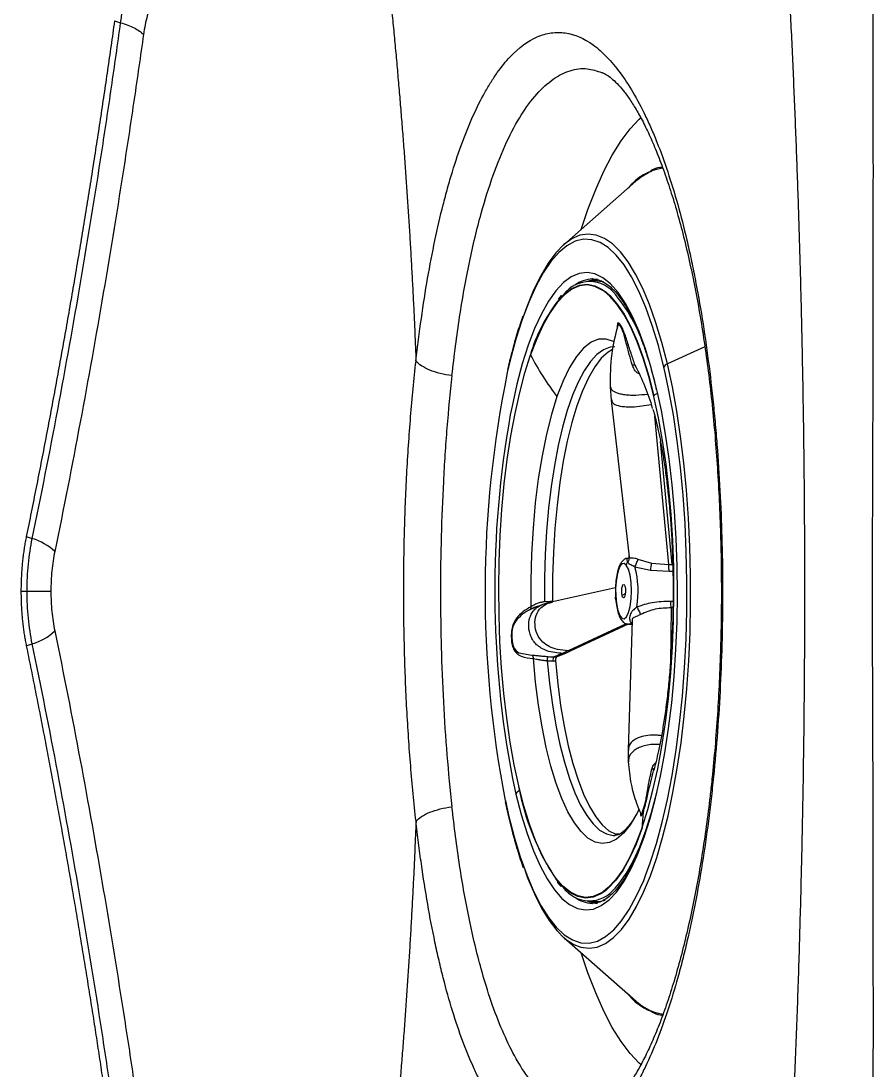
# Model space of a CAD drawing. Extents: x 527 to 611, y 788 to 934.
# Drawn here: x 601.11 to 606.19, y 840.16 to 846.42 of the extents above; entities that cross this region are included whole.
import ezdxf

# ---------------------------------------------------------------- set-up
doc = ezdxf.new("R2010")
doc.units = 0
doc.header["$MEASUREMENT"] = 0
doc.layers.add('1', color=4, linetype='Continuous')
doc.layers.add('GEOMETRY', color=4, linetype='Continuous', lineweight=25)

# ---------------------------------------------------------------- blocks, each defined once
blk = doc.blocks.new('2026_FLASH')
at = {"layer": 'GEOMETRY'}
for p, q in [((74.5891, 43.111), (74.6255, 43.1008)), ((74.6255, 43.1008), (74.6255, 43.1008)), ((77.4961, 42.8038), (77.4994, 42.803)), ((77.701, 42.1548), (77.2697, 41.7762)), ((77.4722, 41.5604), (77.4233, 41.5604)), ((77.4452, 41.5722), (77.442, 41.5722)), ((77.5984, 41.3095), (77.5914, 41.3078)), ((78.1123, 41.1674), (77.8885, 41.0653)), ((77.6956, 41.0575), (77.6981, 41.0533)), ((77.7028, 41.044), (77.6956, 41.0575)), ((77.7019, 41.0435), (77.7026, 41.0423)), ((77.8757, 41.0123), (77.8679, 41.0459)), ((77.5473, 40.9294), (77.5536, 40.8491)), ((77.8235, 40.9107), (77.8289, 40.8869)), ((77.8297, 40.8957), (77.8241, 40.9198)), ((77.5535, 40.8501), (77.6596, 39.9153)), ((77.8981, 39.8683), (77.8139, 40.753)), ((77.9174, 39.8686), (77.8475, 40.6026)), ((74.0624, 40.0355), (74.0982, 40.0236)), ((77.6557, 39.9068), (77.6498, 39.9051)), ((77.7131, 39.9014), (77.7935, 39.8772)), ((77.695, 39.8554), (77.7877, 39.8352)), ((77.7877, 39.8352), (77.8999, 39.8287)), ((77.7935, 39.8772), (77.8981, 39.8683)), ((77.9169, 39.8736), (77.9201, 39.8752)), ((77.8999, 39.8287), (77.9259, 39.8289)), ((74.0309, 39.71), (74.0675, 39.71)), ((77.5788, 39.7299), (77.2019, 39.6463)), ((77.1893, 39.6486), (77.155, 39.6471)), ((77.2017, 39.6462), (77.1659, 39.6377)), ((77.2038, 39.6487), (77.1893, 39.6486)), ((77.9223, 39.6488), (77.9086, 39.649)), ((77.0671, 39.5997), (77.0597, 39.5941)), ((77.9105, 39.61), (77.9069, 39.2849)), ((77.6777, 39.5363), (77.6538, 38.7618)), ((77.6422, 39.516), (77.2959, 39.3543)), ((77.6538, 39.5127), (77.3132, 39.3536)), ((77.6571, 39.5132), (77.6769, 39.5132)), ((74.0624, 39.3845), (74.0982, 39.3964)), ((77.2814, 39.3388), (77.2297, 39.3188)), ((77.2814, 39.3388), (77.2635, 39.3392)), ((77.3132, 39.3536), (77.2814, 39.3388)), ((77.3132, 39.3536), (77.2959, 39.3543)), ((77.1719, 39.295), (77.2063, 39.2937)), ((77.2063, 39.2937), (77.2208, 39.2937)), ((77.2106, 39.3188), (77.2297, 39.3188)), ((77.6539, 38.7634), (77.6546, 38.6921)), ((76.9639, 38.5935), (76.9845, 38.5002)), ((76.9214, 38.4609), (76.9408, 38.3741)), ((77.7285, 38.3838), (77.731, 38.369)), ((77.5991, 38.2597), (77.5801, 38.26)), ((77.4234, 37.8596), (77.4723, 37.8596)), ((77.4389, 37.8478), (77.4421, 37.8478)), ((77.2698, 37.6438), (77.7012, 37.2653))]:
    blk.add_line(p, q, dxfattribs=at)
at = {"layer": 'GEOMETRY', "flags": 128}
for points in [[(77.3744, 41.8681), (77.4143, 41.9869), (77.4605, 42.1067), (77.509, 42.2151), (77.5594, 42.3116), (77.6117, 42.3957), (77.6655, 42.467), (77.7205, 42.5251), (77.7313, 42.5349)], [(77.8885, 41.0653), (77.8558, 41.1932), (77.8202, 41.3114), (77.782, 41.4193), (77.7415, 41.5161), (77.6988, 41.6011), (77.6544, 41.6739), (77.6084, 41.734), (77.5612, 41.7809), (77.513, 41.8144), (77.4643, 41.8342), (77.4152, 41.8403), (77.3662, 41.8326), (77.3309, 41.8184)], [(77.8679, 41.0459), (77.8347, 41.1751), (77.7986, 41.2943), (77.7599, 41.4027), (77.7186, 41.4996), (77.6753, 41.5842), (77.6301, 41.656), (77.5833, 41.7145), (77.5353, 41.7593), (77.4864, 41.7901), (77.437, 41.8067), (77.3874, 41.809), (77.3378, 41.7969), (77.2887, 41.7706), (77.2404, 41.7303), (77.1933, 41.6761), (77.1475, 41.6084), (77.1035, 41.5279), (77.0616, 41.4349), (77.022, 41.3301), (76.985, 41.2142), (76.9509, 41.0881), (76.9333, 41.0138)], [(77.3309, 41.8184), (77.3175, 41.8111), (77.2694, 41.7759), (77.2223, 41.7274), (77.1765, 41.6658), (77.1323, 41.5915), (77.0899, 41.505), (77.0496, 41.4069), (77.0333, 41.362)], [(77.8241, 40.9198), (77.7923, 41.043), (77.7576, 41.1562), (77.7202, 41.2583), (77.6804, 41.3486), (77.6385, 41.4265), (77.5948, 41.4913), (77.5496, 41.5425), (77.5034, 41.5798), (77.4564, 41.6028), (77.409, 41.6115), (77.3615, 41.6057), (77.3144, 41.5854), (77.268, 41.5509), (77.2226, 41.5024), (77.1786, 41.4402), (77.1363, 41.3649), (77.096, 41.277), (77.0581, 41.1771), (77.0228, 41.0661), (76.9905, 40.9447), (76.9613, 40.814), (76.9511, 40.7623)], [(77.5127, 41.4973), (77.5001, 41.506), (77.4549, 41.5281), (77.4094, 41.5364), (77.3638, 41.5309), (77.3186, 41.5114), (77.274, 41.4783), (77.2304, 41.4316), (77.1881, 41.3719), (77.1475, 41.2996), (77.1088, 41.2151), (77.0724, 41.1192)], [(77.2303, 41.4361), (77.2733, 41.4819), (77.318, 41.5152), (77.3633, 41.5347), (77.409, 41.5403), (77.4546, 41.5319), (77.4998, 41.5097), (77.5231, 41.4928)], [(77.411, 41.5599), (77.4529, 41.571), (77.4722, 41.5722)], [(77.4722, 41.5604), (77.4998, 41.5579), (77.5066, 41.5565)], [(77.7375, 38.3008), (77.7714, 38.4074), (77.8025, 38.524), (77.8305, 38.6496), (77.8554, 38.7832), (77.8767, 38.9239), (77.8946, 39.0706), (77.9086, 39.2222), (77.9189, 39.3774), (77.9252, 39.5352), (77.9276, 39.6943), (77.926, 39.8536), (77.9204, 40.0117), (77.9109, 40.1676), (77.8976, 40.32), (77.8805, 40.4677), (77.8598, 40.6097), (77.8356, 40.7448), (77.8082, 40.872), (77.7777, 40.9904), (77.7443, 41.0991), (77.7084, 41.1972), (77.6701, 41.2839), (77.6299, 41.3587), (77.5879, 41.4209), (77.5445, 41.4702), (77.5127, 41.4973)], [(77.5231, 41.4928), (77.5444, 41.4738), (77.5878, 41.4245), (77.6299, 41.3621), (77.6702, 41.2872), (77.7086, 41.2003), (77.7446, 41.102), (77.778, 40.9931), (77.8086, 40.8744)], [(77.5704, 41.1971), (77.5675, 41.1986), (77.5226, 41.2138), (77.4775, 41.2124), (77.4327, 41.1946), (77.3886, 41.1605), (77.3459, 41.1105), (77.3048, 41.0451), (77.266, 40.9651), (77.2297, 40.8713)], [(77.5739, 41.1676), (77.5479, 41.1652), (77.5076, 41.1502), (77.4678, 41.1217), (77.4291, 41.0797), (77.3917, 41.0248), (77.356, 40.9575), (77.3223, 40.8783), (77.291, 40.7881), (77.2624, 40.6877), (77.2367, 40.5781), (77.2141, 40.4602), (77.195, 40.3353), (77.1794, 40.2044), (77.1675, 40.0688), (77.1594, 39.9299), (77.1553, 39.7889), (77.155, 39.6471)], [(77.5605, 41.1518), (77.5348, 41.136), (77.4942, 41.0989), (77.455, 41.0479), (77.4174, 40.9833), (77.3819, 40.9058), (77.3488, 40.8163), (77.3184, 40.7157), (77.291, 40.6048), (77.267, 40.485), (77.2465, 40.3573), (77.2298, 40.2231), (77.217, 40.0837), (77.2084, 39.9405), (77.2038, 39.795), (77.2035, 39.6487)], [(77.1422, 38.1312), (77.1398, 38.1361), (77.1015, 38.2228), (77.0656, 38.3209), (77.0323, 38.4296), (77.0017, 38.548), (76.9743, 38.6752), (76.9501, 38.8103), (76.9294, 38.9523), (76.9123, 39.1), (76.899, 39.2524), (76.8895, 39.4083), (76.8839, 39.5664), (76.8823, 39.7257), (76.8847, 39.8848), (76.891, 40.0426), (76.9013, 40.1978), (76.9153, 40.3494), (76.9332, 40.4961), (76.9546, 40.6368), (76.9794, 40.7704), (77.0074, 40.896), (77.0385, 41.0126), (77.0724, 41.1192)], [(77.3298, 37.6022), (77.3722, 37.5858), (77.4212, 37.5797), (77.4703, 37.5874), (77.519, 37.6089), (77.567, 37.6441), (77.6141, 37.6926), (77.6599, 37.7542), (77.7042, 37.8285), (77.7466, 37.915), (77.7868, 38.0131), (77.8247, 38.1223), (77.8599, 38.2417), (77.8923, 38.3707), (77.9216, 38.5084), (77.9476, 38.6538), (77.9702, 38.8061), (77.9893, 38.9643), (78.0046, 39.1272), (78.0161, 39.294), (78.0237, 39.4635), (78.0274, 39.6346), (78.0272, 39.8061), (78.023, 39.9771), (78.0149, 40.1463), (78.0029, 40.3126), (77.9871, 40.4751), (77.9677, 40.6326), (77.9446, 40.7841), (77.9182, 40.9287), (77.8885, 41.0653)], [(77.7585, 38.0137), (77.7866, 38.0899), (77.8236, 38.2058), (77.8577, 38.3319), (77.8887, 38.4674), (77.9164, 38.6115), (77.9406, 38.763), (77.9612, 38.921), (77.9779, 39.0844), (77.9907, 39.2521), (77.9996, 39.4229), (78.0043, 39.5956), (78.005, 39.7692), (78.0015, 39.9423), (77.994, 40.1138), (77.9824, 40.2826), (77.9669, 40.4475), (77.9476, 40.6073), (77.9245, 40.761), (77.8979, 40.9076), (77.8757, 41.0123)], [(77.8235, 40.9108), (77.8231, 40.9149), (77.8241, 40.9198)], [(77.2297, 40.8713), (77.1964, 40.7648), (77.1666, 40.6467), (77.1404, 40.5183), (77.1182, 40.3811), (77.1002, 40.2365), (77.0867, 40.0861), (77.0777, 39.9316), (77.0734, 39.7747), (77.0738, 39.6171)], [(77.7084, 38.133), (77.7126, 38.143), (77.7505, 38.2429), (77.7858, 38.3539), (77.8182, 38.4753), (77.8474, 38.606), (77.8732, 38.7451), (77.8955, 38.8916), (77.9141, 39.0443), (77.9287, 39.2021), (77.9394, 39.3638), (77.946, 39.528), (77.9484, 39.6937), (77.9468, 39.8595), (77.941, 40.0241), (77.9311, 40.1864), (77.9172, 40.345), (77.8994, 40.4988), (77.8779, 40.6466), (77.8527, 40.7873), (77.8297, 40.8957)], [(77.6435, 39.8649), (77.6314, 39.8746), (77.6191, 39.8731), (77.6073, 39.8605), (77.5968, 39.8376), (77.5884, 39.806), (77.5826, 39.7679), (77.5798, 39.7258), (77.5802, 39.6827)], [(77.5802, 39.6827), (77.5846, 39.6358), (77.5928, 39.5955), (77.6039, 39.5655), (77.6171, 39.5482), (77.6312, 39.5453), (77.6449, 39.5571), (77.657, 39.5824), (77.6664, 39.6191), (77.6723, 39.6639), (77.6742, 39.7127), (77.6719, 39.7613), (77.6656, 39.8054), (77.6558, 39.841), (77.6435, 39.8649)], [(77.8981, 39.8683), (77.9089, 39.8685), (77.9174, 39.8686)], [(74.0675, 39.71), (74.09, 39.71), (74.1115, 39.71), (74.1318, 39.71), (74.1508, 39.71), (74.1682, 39.71), (74.1838, 39.71), (74.1976, 39.71), (74.2094, 39.71)], [(77.6182, 39.685), (77.6161, 39.6985), (77.6157, 39.7138), (77.617, 39.7285), (77.6197, 39.7404), (77.6236, 39.7477), (77.628, 39.7492), (77.6322, 39.7448), (77.6356, 39.7351)], [(77.6356, 39.7351), (77.6377, 39.7215), (77.6381, 39.7062), (77.6368, 39.6915), (77.6341, 39.6796), (77.6302, 39.6724), (77.6258, 39.6708), (77.6216, 39.6752), (77.6182, 39.685)], [(77.1893, 39.6486), (77.1895, 39.6445), (77.1896, 39.6433)], [(77.9215, 39.6099), (77.919, 39.6099), (77.9105, 39.61)], [(77.0025, 39.5502), (76.993, 39.5429), (76.9784, 39.5223), (76.967, 39.4965), (76.9631, 39.4813), (76.9609, 39.465), (76.9604, 39.431), (76.9641, 39.3983), (76.9678, 39.3838), (76.973, 39.3715), (76.9865, 39.3538), (77.0026, 39.3428), (77.0801, 39.3282), (77.0801, 39.3282)], [(77.6571, 39.5132), (77.665, 39.5151), (77.6741, 39.5224)], [(77.719, 38.4063), (77.705, 38.3792), (77.6663, 38.316), (77.6259, 38.2666), (77.5844, 38.2314), (77.5421, 38.2108), (77.4994, 38.2049), (77.4567, 38.2138), (77.4145, 38.2375), (77.3732, 38.2756), (77.3332, 38.3279), (77.2948, 38.3938), (77.2585, 38.4726), (77.2246, 38.5637), (77.1935, 38.666), (77.1654, 38.7786), (77.1407, 38.9004), (77.1195, 39.0301), (77.1021, 39.1665), (77.0887, 39.3083)], [(77.1719, 39.295), (77.1854, 39.1612), (77.2025, 39.0326), (77.223, 38.9104), (77.2469, 38.7958), (77.2739, 38.6898), (77.3036, 38.5935), (77.336, 38.5078), (77.3705, 38.4334), (77.4069, 38.3711), (77.4449, 38.3215), (77.4841, 38.285), (77.5242, 38.262), (77.5647, 38.2526), (77.5742, 38.2525)], [(77.2205, 39.2937), (77.2342, 39.1581), (77.2516, 39.0279), (77.2727, 38.9043), (77.2971, 38.7885), (77.3247, 38.6818), (77.3551, 38.5851), (77.3882, 38.4993), (77.4235, 38.4253), (77.4607, 38.3639), (77.4994, 38.3155), (77.5394, 38.2808), (77.5801, 38.26)], [(76.9845, 38.5002), (77.0163, 38.377), (77.051, 38.2638), (77.0885, 38.1617), (77.1283, 38.0714), (77.1702, 37.9935), (77.2139, 37.9287), (77.259, 37.8775), (77.3053, 37.8402), (77.3523, 37.8172), (77.3997, 37.8085), (77.4471, 37.8143), (77.4943, 37.8346), (77.5407, 37.8691), (77.5861, 37.9176), (77.6301, 37.9798), (77.6724, 38.0551), (77.7084, 38.133)], [(77.5767, 37.9388), (77.6002, 37.9658), (77.6431, 38.0263), (77.6842, 38.0996), (77.7234, 38.1852), (77.7603, 38.2824), (77.7946, 38.3904), (77.8261, 38.5085), (77.8266, 38.5106)], [(76.9408, 38.3741), (76.9739, 38.2449), (77.01, 38.1257), (77.0488, 38.0173), (77.09, 37.9204), (77.1334, 37.8358), (77.1786, 37.764), (77.2254, 37.7055), (77.2733, 37.6607), (77.3222, 37.6299), (77.3716, 37.6133), (77.4213, 37.611), (77.4708, 37.6231), (77.5199, 37.6494), (77.5682, 37.6898), (77.6154, 37.7439), (77.6611, 37.8116), (77.7051, 37.8921), (77.7471, 37.9851), (77.7585, 38.0137)], [(77.7375, 38.3008), (77.7011, 38.2049), (77.6624, 38.1204), (77.6218, 38.0481), (77.5795, 37.9884), (77.5359, 37.9417), (77.5049, 37.9172)], [(77.7378, 38.2979), (77.7013, 38.2018), (77.6625, 38.1171), (77.6218, 38.0446), (77.5795, 37.9848), (77.5358, 37.9381), (77.5184, 37.9234)], [(77.5049, 37.9172), (77.4913, 37.9086), (77.4461, 37.8891), (77.4005, 37.8836), (77.355, 37.8919), (77.3098, 37.914), (77.2654, 37.9498), (77.222, 37.9991), (77.1801, 38.0613), (77.1422, 38.1312)], [(77.0369, 38.048), (77.0544, 38.0007), (77.0949, 37.904), (77.1376, 37.8189), (77.182, 37.7461), (77.228, 37.686), (77.2752, 37.6391), (77.3234, 37.6056), (77.3298, 37.6022)], [(77.5184, 37.9234), (77.4911, 37.9048), (77.4457, 37.8853), (77.4001, 37.8798), (77.3544, 37.8881), (77.3092, 37.9103), (77.2647, 37.9462), (77.2245, 37.9913)], [(77.4111, 37.8601), (77.4447, 37.8503), (77.4723, 37.8478)], [(77.4723, 37.8596), (77.4909, 37.8608), (77.5165, 37.8661)], [(77.7304, 36.8861), (77.7207, 36.8949), (77.6656, 36.953), (77.6118, 37.0243), (77.5596, 37.1084), (77.5091, 37.2049), (77.4606, 37.3133), (77.4144, 37.4332), (77.3745, 37.5519)]]:
    blk.add_lwpolyline(points, dxfattribs=at)
at = {"layer": 'GEOMETRY'}
for centre, radius, start, end in [((77.904, 41.9205), 0.3157, 97.71519, 142.23977), ((77.9283, 41.9008), 0.3408, 113.15539, 131.83149), ((77.4237, 41.363), 0.1938, 36.25978, 142.43961), ((77.4481, 41.3854), 0.1869, 91.86857, 126.64281), ((76.8289, 40.8608), 0.9718, 16.19338, 39.39903), ((78.0164, 40.8408), 0.9861, 142.86472, 163.42123), ((77.0855, 41.1259), 0.0147, 194.79021, 207.081), ((78.4775, 41.8369), 1.5778, 207.05776, 217.73414), ((76.5312, 40.4327), 1.3216, 16.14918, 28.00615), ((77.9018, 41.0305), 0.0373, 110.93598, 155.61245), ((83.2922, 39.7076), 6.4917, 168.39272, 191.07267), ((77.8292, 40.8635), 0.0234, 96.42063, 152.15639), ((82.8224, 39.7125), 5.9645, 169.86266, 190.81325), ((74.0073, 39.7079), 0.3285, 46.71033, 73.93269), ((77.1283, 39.7081), 0.5856, 350.92623, 14.56465), ((78.0095, 39.8261), 0.222, 166.68397, 177.64324), ((77.5952, 39.7414), 0.0609, 292.15393, 314.04772), ((78.025, 39.6354), 0.1172, 173.33224, 192.50026), ((74.0073, 39.7121), 0.3286, 286.05939, 313.27667), ((77.2415, 39.3006), 0.0359, 149.65811, 191.17164), ((77.0191, 38.4844), 0.038, 109.26105, 155.33634), ((78.4895, 38.825), 1.5151, 190.62735, 213.38414), ((78.7471, 38.2653), 1.0102, 172.36001, 177.98821), ((77.733, 38.4011), 0.0129, 353.35708, 27.33494), ((76.9558, 38.3686), 0.016, 159.76176, 192.75184), ((77.7496, 38.3004), 0.0121, 178.12275, 192.09361), ((77.4231, 38.057), 0.1938, 216.25978, 322.43961), ((77.4474, 38.032), 0.1844, 233.06839, 267.34598), ((77.9035, 37.4988), 0.3148, 217.72204, 262.65288), ((77.9138, 37.4975), 0.3149, 227.53214, 251.07992)]:
    blk.add_arc(centre, radius, start, end, dxfattribs=at)
for points, knots in [([(78.4847, 34.0992), (78.4897, 34.1635), (78.4999, 34.2923), (78.5146, 34.4857), (78.5288, 34.6797), (78.5425, 34.8743), (78.5557, 35.0694), (78.5684, 35.2651), (78.5806, 35.4613), (78.5922, 35.6581), (78.6033, 35.8554), (78.6139, 36.0533), (78.624, 36.2518), (78.6335, 36.4508), (78.6425, 36.6504), (78.6509, 36.8505), (78.6588, 37.0512), (78.6661, 37.2524), (78.6729, 37.4542), (78.6791, 37.6565), (78.6847, 37.8594), (78.6898, 38.0629), (78.6943, 38.2668), (78.6982, 38.4714), (78.7015, 38.6765), (78.7042, 38.8821), (78.7063, 39.0883), (78.7078, 39.2951), (78.7087, 39.5024), (78.7091, 39.7617), (78.7083, 40.0725), (78.7054, 40.4338), (78.7008, 40.7935), (78.6943, 41.1516), (78.686, 41.508), (78.676, 41.8628), (78.6643, 42.216), (78.6508, 42.5675), (78.6356, 42.9174), (78.6188, 43.2656), (78.6003, 43.6122), (78.5803, 43.9571), (78.5586, 44.3004), (78.5353, 44.642), (78.5105, 44.982), (78.4927, 45.2081), (78.4839, 45.3208)], [0, 0, 0, 0, 0.017223, 0.034493, 0.051809, 0.069171, 0.08658, 0.104036, 0.121537, 0.139086, 0.156681, 0.174323, 0.192012, 0.209748, 0.227531, 0.245362, 0.263239, 0.281164, 0.299137, 0.317157, 0.335225, 0.35334, 0.371503, 0.389715, 0.407974, 0.426282, 0.444638, 0.463043, 0.481496, 0.499998, 0.532309, 0.564476, 0.5965, 0.62838, 0.660118, 0.691714, 0.72317, 0.754484, 0.785659, 0.816694, 0.84759, 0.878347, 0.908967, 0.939448, 0.969793, 1, 1, 1, 1]), ([(76.1636, 43.8993), (76.1683, 43.8596), (76.1778, 43.7802), (76.1914, 43.6613), (76.2047, 43.5425), (76.2176, 43.4238), (76.2301, 43.3053), (76.2421, 43.1869), (76.2537, 43.0687), (76.2649, 42.9506), (76.2757, 42.8326), (76.286, 42.7149), (76.296, 42.5972), (76.3055, 42.4798), (76.3146, 42.3625), (76.3233, 42.2453), (76.3316, 42.1283), (76.3395, 42.0115), (76.347, 41.8948), (76.3541, 41.7783), (76.3608, 41.662), (76.3671, 41.5458), (76.373, 41.4298), (76.3785, 41.3139), (76.3836, 41.1983), (76.3867, 41.1212), (76.3882, 41.0827)], [0, 0, 0, 0, 0.042457, 0.084844, 0.127161, 0.16941, 0.211589, 0.2537, 0.295741, 0.337714, 0.379619, 0.421455, 0.463222, 0.504922, 0.546553, 0.588116, 0.62961, 0.671037, 0.712395, 0.753686, 0.794908, 0.836062, 0.877149, 0.918167, 0.959117, 1, 1, 1, 1]), ([(79.1132, 43.8093), (79.1134, 43.7333), (79.1139, 43.5814), (79.1144, 43.3535), (79.1148, 43.1256), (79.1152, 42.8978), (79.1154, 42.6699), (79.1155, 42.4421), (79.1156, 42.2143), (79.1155, 41.9866), (79.1154, 41.7588), (79.1152, 41.5311), (79.1148, 41.3034), (79.1144, 41.0757), (79.1139, 40.848), (79.1133, 40.6204), (79.1126, 40.3928), (79.1117, 40.1652), (79.1106, 39.9376), (79.1102, 39.7859), (79.11, 39.71)], [0, 0, 0, 0, 0.0555968, 0.1111887, 0.1667757, 0.2223579, 0.2779353, 0.3335077, 0.3890754, 0.4446382, 0.5001961, 0.5557492, 0.6112975, 0.6668409, 0.7223795, 0.7779132, 0.8334422, 0.8889664, 0.9444858, 1, 1, 1, 1]), ([(74.6255, 43.1008), (74.6291, 43.1269), (74.6334, 43.1523), (74.6434, 43.2013), (74.649, 43.2247), (74.6674, 43.2912), (74.6821, 43.3309), (74.7164, 43.4005), (74.7352, 43.429), (74.7658, 43.4628), (74.7764, 43.4726), (74.7984, 43.4888), (74.8097, 43.4952), (74.8212, 43.4998)], [0, 0, 0, 0, 0.125, 0.125, 0.25, 0.25, 0.5, 0.5, 0.75, 0.75, 0.875, 0.875, 1, 1, 1, 1]), ([(74.9101, 43.3338), (74.9014, 43.3302), (74.8929, 43.3253), (74.8763, 43.3127), (74.8682, 43.3052), (74.8451, 43.2794), (74.8309, 43.2577), (74.8049, 43.2049), (74.7938, 43.1748), (74.7751, 43.1076), (74.7675, 43.0702), (74.7619, 43.0306)], [0, 0, 0, 0, 0.125, 0.125, 0.25, 0.25, 0.5, 0.5, 0.75, 0.75, 1, 1, 1, 1]), ([(74.5891, 43.111), (74.5822, 43.0622), (74.5684, 42.9645), (74.5473, 42.8179), (74.5257, 42.6714), (74.5038, 42.5248), (74.4814, 42.3783), (74.4586, 42.2318), (74.4354, 42.0852), (74.4117, 41.9387), (74.3876, 41.7922), (74.363, 41.6457), (74.338, 41.4993), (74.3126, 41.3528), (74.2867, 41.2063), (74.2603, 41.0599), (74.2335, 40.9135), (74.2062, 40.7671), (74.1784, 40.6207), (74.1502, 40.4744), (74.1214, 40.328), (74.0923, 40.1817), (74.0724, 40.0842), (74.0624, 40.0355)], [0, 0, 0, 0, 0.047619, 0.095238, 0.142857, 0.190476, 0.238096, 0.285715, 0.333334, 0.380953, 0.428572, 0.476191, 0.52381, 0.571429, 0.619048, 0.666667, 0.714286, 0.761905, 0.809524, 0.857143, 0.904762, 0.952381, 1, 1, 1, 1]), ([(74.0982, 40.0236), (74.1516, 40.2794), (74.2019, 40.5356), (74.2984, 41.0481), (74.3444, 41.3045), (74.4319, 41.8174), (74.4735, 42.074), (74.5328, 42.459), (74.5521, 42.5873), (74.5897, 42.844), (74.608, 42.9723), (74.6255, 43.1008)], [0, 0, 0, 0, 0.25, 0.25, 0.5, 0.5, 0.75, 0.75, 0.875, 0.875, 1, 1, 1, 1]), ([(74.6255, 43.1008), (74.6406, 43.0965), (74.6549, 43.0919), (74.6818, 43.0816), (74.6945, 43.076), (74.7181, 43.0638), (74.7286, 43.0575), (74.7425, 43.0477), (74.7468, 43.0443), (74.7549, 43.0375), (74.7586, 43.034), (74.7619, 43.0306)], [0, 0, 0, 0, 0.25, 0.25, 0.5, 0.5, 0.75, 0.75, 0.875, 0.875, 1, 1, 1, 1]), ([(74.7619, 43.0306), (74.7441, 42.9021), (74.7255, 42.7736), (74.6875, 42.5168), (74.668, 42.3883), (74.608, 42.0029), (74.5662, 41.7458), (74.4784, 41.2318), (74.4323, 40.9747), (74.3359, 40.4608), (74.2857, 40.2037), (74.2325, 39.947)], [0, 0, 0, 0, 0.125, 0.125, 0.25, 0.25, 0.5, 0.5, 0.75, 0.75, 1, 1, 1, 1]), ([(76.3882, 41.083), (76.4078, 41.2565), (76.4309, 41.4206), (76.4848, 41.7308), (76.5154, 41.8769), (76.5589, 42.0479), (76.5678, 42.0815), (76.5863, 42.1476), (76.5957, 42.1797), (76.6245, 42.2737), (76.6445, 42.333), (76.7069, 42.501), (76.7515, 42.5999), (76.8114, 42.7067), (76.8236, 42.7272), (76.8483, 42.7665), (76.8608, 42.7852), (76.8986, 42.8382), (76.9242, 42.8696), (77.0024, 42.9522), (77.0562, 42.992), (77.1254, 43.0221), (77.1394, 43.0271), (77.1674, 43.0351), (77.1814, 43.0381), (77.2233, 43.044), (77.2513, 43.0439), (77.335, 43.0318), (77.3906, 43.0079), (77.4596, 42.9579), (77.4734, 42.9468), (77.5008, 42.9228), (77.5144, 42.9098), (77.5547, 42.8682), (77.5811, 42.8368), (77.6588, 42.7316), (77.7086, 42.647), (77.7682, 42.5227), (77.7801, 42.4969), (77.8033, 42.4437), (77.8147, 42.4163), (77.8482, 42.3321), (77.8697, 42.273), (77.9317, 42.0869), (77.9697, 41.9514), (78.013, 41.7671), (78.0215, 41.7294), (78.0379, 41.6531), (78.0458, 41.6145), (78.0688, 41.4972), (78.083, 41.4171), (78.1227, 41.1714), (78.145, 41.0003), (78.1677, 40.777), (78.172, 40.7317), (78.1799, 40.641), (78.1836, 40.5955), (78.1939, 40.4585), (78.1995, 40.3666), (78.2132, 40.0892), (78.2178, 39.902), (78.2179, 39.665), (78.2176, 39.6173), (78.2164, 39.5226), (78.2156, 39.4754), (78.2122, 39.3344), (78.2088, 39.2411), (78.1953, 38.9637), (78.1818, 38.7817), (78.1592, 38.5581), (78.1544, 38.5135), (78.1443, 38.4255), (78.139, 38.382), (78.1222, 38.2531), (78.1101, 38.1692), (78.0705, 37.9233), (78.0401, 37.7674), (77.9968, 37.5827), (77.9879, 37.5462), (77.9697, 37.475), (77.9603, 37.4402), (77.9318, 37.338), (77.9119, 37.273), (77.85, 37.0868), (77.8056, 36.9746), (77.7459, 36.8499), (77.7337, 36.8257), (77.7092, 36.7794), (77.6969, 36.7571), (77.6594, 36.6933), (77.634, 36.6545), (77.5564, 36.5491), (77.5028, 36.4935), (77.4337, 36.4431), (77.4197, 36.4339), (77.3919, 36.4178), (77.3779, 36.4107), (77.3361, 36.3925), (77.3083, 36.3844), (77.2246, 36.372), (77.1689, 36.3795), (77.0994, 36.4093), (77.0855, 36.4164), (77.0581, 36.4323), (77.0444, 36.4412), (77.0039, 36.4709), (76.9774, 36.4946), (76.8992, 36.5769), (76.849, 36.6468), (76.7888, 36.7538), (76.7769, 36.7761), (76.7536, 36.8224), (76.7422, 36.8463), (76.7085, 36.9206), (76.6869, 36.9733), (76.6245, 37.141), (76.5862, 37.2654), (76.5423, 37.4372), (76.5338, 37.4723), (76.5173, 37.5435), (76.5093, 37.5796), (76.4861, 37.6898), (76.4716, 37.7654), (76.4445, 37.9211), (76.432, 38.0012), (76.4145, 38.1246), (76.409, 38.1663), (76.4009, 38.2296), (76.397, 38.2615), (76.3926, 38.2991), (76.3904, 38.318), (76.3895, 38.3261), (76.3889, 38.3315), (76.3886, 38.3343), (76.3883, 38.337)], [0, 0, 0, 0, 0.03125, 0.03125, 0.0625, 0.0625, 0.070313, 0.070313, 0.078125, 0.078125, 0.09375, 0.09375, 0.125, 0.125, 0.132813, 0.132813, 0.140625, 0.140625, 0.15625, 0.15625, 0.1875, 0.1875, 0.195313, 0.195313, 0.203125, 0.203125, 0.21875, 0.21875, 0.25, 0.25, 0.257813, 0.257813, 0.265625, 0.265625, 0.28125, 0.28125, 0.3125, 0.3125, 0.320313, 0.320313, 0.328125, 0.328125, 0.34375, 0.34375, 0.375, 0.375, 0.382813, 0.382813, 0.390625, 0.390625, 0.40625, 0.40625, 0.4375, 0.4375, 0.445313, 0.445313, 0.453125, 0.453125, 0.46875, 0.46875, 0.5, 0.5, 0.507813, 0.507813, 0.515625, 0.515625, 0.53125, 0.53125, 0.5625, 0.5625, 0.570313, 0.570313, 0.578125, 0.578125, 0.59375, 0.59375, 0.625, 0.625, 0.632813, 0.632813, 0.640625, 0.640625, 0.65625, 0.65625, 0.6875, 0.6875, 0.695313, 0.695313, 0.703125, 0.703125, 0.71875, 0.71875, 0.75, 0.75, 0.757813, 0.757813, 0.765625, 0.765625, 0.78125, 0.78125, 0.8125, 0.8125, 0.820313, 0.820313, 0.828125, 0.828125, 0.84375, 0.84375, 0.875, 0.875, 0.882813, 0.882813, 0.890625, 0.890625, 0.90625, 0.90625, 0.9375, 0.9375, 0.945313, 0.945313, 0.953125, 0.953125, 0.96875, 0.96875, 0.984375, 0.984375, 0.992188, 0.992188, 0.996094, 0.998047, 0.999023, 0.999512, 0.999512, 1, 1, 1, 1]), ([(76.6025, 40.9958), (76.617, 41.1141), (76.646, 41.3512), (76.7051, 41.675), (76.7724, 41.9578), (76.8476, 42.1959), (76.9278, 42.393), (77.0151, 42.5558), (77.1085, 42.6813), (77.2064, 42.7701), (77.3076, 42.8202), (77.4048, 42.834), (77.4676, 42.8132), (77.4961, 42.8038)], [0, 0, 0, 0, 0.101192, 0.202794, 0.303976, 0.393333, 0.48298, 0.572335, 0.660776, 0.7495, 0.837944, 0.926539, 1, 1, 1, 1]), ([(77.4995, 42.8033), (77.5007, 42.8029), (77.507, 42.8009), (77.5248, 42.7914), (77.5533, 42.7712), (77.5875, 42.74), (77.6256, 42.6968), (77.6654, 42.6426), (77.7066, 42.5768), (77.7486, 42.4995), (77.7912, 42.4099), (77.8339, 42.3081), (77.8762, 42.1943), (77.9174, 42.0693), (77.9571, 41.9338), (77.9947, 41.7887), (78.03, 41.635), (78.0625, 41.4739), (78.0919, 41.3065), (78.1181, 41.1338), (78.1409, 40.9566), (78.1606, 40.7746), (78.1771, 40.5876), (78.1906, 40.3953), (78.2007, 40.1991), (78.2075, 39.9998), (78.2108, 39.7987), (78.2107, 39.5968), (78.207, 39.3955), (78.1998, 39.1958), (78.1892, 38.9989), (78.1753, 38.8058), (78.162, 38.6601), (78.1534, 38.5791), (78.1514, 38.5599)], [0, 0, 0, 0, 0.007302, 0.038323, 0.067924, 0.09924, 0.129897, 0.160374, 0.19031, 0.220722, 0.25193, 0.283853, 0.316388, 0.34941, 0.382791, 0.4164, 0.450112, 0.483786, 0.517315, 0.550619, 0.583663, 0.61649, 0.649794, 0.683397, 0.717251, 0.751299, 0.78548, 0.819726, 0.853957, 0.888102, 0.922107, 0.955926, 0.989526, 1, 1, 1, 1]), ([(77.8589, 42.2387), (77.854, 42.2382), (77.8306, 42.2359), (77.8071, 42.2283), (77.7895, 42.2181), (77.7891, 42.2179)], [0, 0, 0, 0, 0.206654, 0.98364, 1, 1, 1, 1]), ([(77.4445, 41.5708), (77.4498, 41.571), (77.4662, 41.5716), (77.494, 41.562), (77.5299, 41.5416), (77.5671, 41.509), (77.6053, 41.464), (77.6429, 41.4075), (77.6797, 41.3398), (77.7153, 41.2608), (77.748, 41.176), (77.7677, 41.113), (77.7769, 41.0837)], [0, 0, 0, 0, 0.052188, 0.161012, 0.264038, 0.373258, 0.479868, 0.585999, 0.692283, 0.799023, 0.906238, 1, 1, 1, 1]), ([(77.2574, 41.4753), (77.256, 41.474), (77.2485, 41.4672), (77.2415, 41.4576), (77.2359, 41.4498)], [0, 0, 0, 0, 0.1918583, 1, 1, 1, 1]), ([(77.0255, 41.3507), (77.0145, 41.3183), (76.9914, 41.2503), (76.9612, 41.1432), (76.9431, 41.066), (76.9349, 41.0311)], [0, 0, 0, 0, 0.334116, 0.69941, 1, 1, 1, 1]), ([(77.5924, 41.2938), (77.578, 41.2378), (77.5472, 41.1179), (77.5473, 40.9934), (77.5474, 40.9271)], [0, 0, 0, 0, 0.466807, 1, 1, 1, 1]), ([(77.5914, 41.3078), (77.5903, 41.3039), (77.5883, 41.2974), (77.5891, 41.285), (77.5893, 41.2798)], [0, 0, 0, 0, 0.585501, 1, 1, 1, 1]), ([(77.6799, 41.0567), (77.6673, 41.1005), (77.6517, 41.155), (77.635, 41.222), (77.6274, 41.2484), (77.6208, 41.266), (77.614, 41.2807), (77.606, 41.2927), (77.5987, 41.3008), (77.5942, 41.3006), (77.5919, 41.2987), (77.5913, 41.2951), (77.5912, 41.2941)], [0, 0, 0, 0, 0.400414, 0.498372, 0.594378, 0.642053, 0.69012, 0.78815, 0.886137, 0.93421, 0.981894, 1, 1, 1, 1]), ([(77.6956, 41.0575), (77.6875, 41.0814), (77.6709, 41.1298), (77.6512, 41.1934), (77.6346, 41.2435), (77.6215, 41.2771), (77.609, 41.2993), (77.602, 41.306), (77.5984, 41.3095)], [0, 0, 0, 0, 0.24063, 0.488636, 0.612334, 0.736684, 0.864362, 1, 1, 1, 1]), ([(76.3883, 38.3375), (76.3762, 38.4461), (76.3656, 38.5562), (76.3474, 38.7791), (76.3398, 38.8919), (76.3276, 39.1204), (76.3229, 39.2361), (76.3182, 39.4117), (76.317, 39.4706), (76.3159, 39.5595), (76.3155, 39.5892), (76.3151, 39.6485), (76.315, 39.6781), (76.315, 39.8258), (76.3165, 39.9432), (76.3227, 40.1764), (76.3272, 40.2923), (76.3364, 40.4649), (76.3398, 40.5223), (76.3475, 40.6366), (76.3517, 40.6936), (76.3655, 40.8631), (76.3761, 40.9739), (76.3883, 41.0825)], [0, 0, 0, 0, 0.125, 0.125, 0.25, 0.25, 0.375, 0.375, 0.4375, 0.4375, 0.46875, 0.46875, 0.5, 0.5, 0.625, 0.625, 0.75, 0.75, 0.8125, 0.8125, 0.875, 0.875, 1, 1, 1, 1]), ([(76.6025, 40.9958), (76.5786, 40.9988), (76.5551, 41.0032), (76.5106, 41.0144), (76.4896, 41.0211), (76.4518, 41.0364), (76.4351, 41.0449), (76.4072, 41.0631), (76.3961, 41.0727), (76.3883, 41.0825)], [0, 0, 0, 0, 0.25, 0.25, 0.5, 0.5, 0.75, 0.75, 1, 1, 1, 1]), ([(77.6956, 41.0575), (77.6952, 41.0579), (77.6942, 41.0586), (77.6906, 41.0588), (77.6858, 41.0582), (77.6818, 41.0572), (77.6799, 41.0567)], [0, 0, 0, 0, 0.230507, 0.481406, 0.742285, 1, 1, 1, 1]), ([(77.7195, 41.0056), (77.7166, 41.0071), (77.7055, 41.0131), (77.6908, 41.0307), (77.6835, 41.048), (77.6799, 41.0567)], [0, 0, 0, 0, 0.148244, 0.568929, 1, 1, 1, 1]), ([(77.7769, 41.0837), (77.7783, 41.0794), (77.7904, 41.0421), (77.8058, 40.9836), (77.8193, 40.928), (77.8235, 40.9107)], [0, 0, 0, 0, 0.081343, 0.714895, 1, 1, 1, 1]), ([(76.6025, 40.9958), (76.5912, 40.8941), (76.5813, 40.7903), (76.5685, 40.6316), (76.5646, 40.5781), (76.5575, 40.471), (76.5543, 40.4173), (76.5458, 40.2555), (76.5415, 40.147), (76.5358, 39.9284), (76.5344, 39.8185), (76.5344, 39.6801), (76.5345, 39.6524), (76.5349, 39.5968), (76.5352, 39.569), (76.5363, 39.4857), (76.5374, 39.4305), (76.5418, 39.266), (76.5461, 39.1576), (76.5574, 38.9435), (76.5645, 38.8378), (76.5814, 38.629), (76.5912, 38.5259), (76.6025, 38.4242)], [0, 0, 0, 0, 0.125, 0.125, 0.1875, 0.1875, 0.25, 0.25, 0.375, 0.375, 0.5, 0.5, 0.53125, 0.53125, 0.5625, 0.5625, 0.625, 0.625, 0.75, 0.75, 0.875, 0.875, 1, 1, 1, 1]), ([(77.5498, 40.9296), (77.5501, 40.9247), (77.551, 40.9126), (77.5715, 40.8987), (77.5992, 40.8888), (77.6268, 40.8832), (77.6608, 40.88), (77.7103, 40.8792), (77.7475, 40.8834), (77.7714, 40.886)], [0, 0, 0, 0, 0.1270629, 0.316353, 0.4138706, 0.517209, 0.6314387, 0.7624519, 1, 1, 1, 1]), ([(77.5563, 40.8505), (77.5565, 40.8461), (77.557, 40.8344), (77.5822, 40.8187), (77.6269, 40.8095), (77.6813, 40.8091), (77.7355, 40.814), (77.7724, 40.8208), (77.7905, 40.8241)], [0, 0, 0, 0, 0.106577, 0.28798, 0.482107, 0.635225, 0.821581, 1, 1, 1, 1]), ([(77.8018, 40.7961), (77.8026, 40.7936), (77.8066, 40.7809), (77.8159, 40.7469), (77.8289, 40.6937), (77.8431, 40.6278), (77.8575, 40.551), (77.8716, 40.4633), (77.8848, 40.3657), (77.8967, 40.2595), (77.9067, 40.1458), (77.9146, 40.026), (77.92, 39.9018), (77.9227, 39.7747), (77.9227, 39.6463), (77.92, 39.5184), (77.9145, 39.3927), (77.9065, 39.2709), (77.8961, 39.1546), (77.8838, 39.0455), (77.8699, 38.9449), (77.855, 38.8544), (77.8397, 38.775), (77.8248, 38.7087), (77.8136, 38.6641), (77.8083, 38.6462), (77.807, 38.6417)], [0, 0, 0, 0, 0.00886, 0.045179, 0.083078, 0.122607, 0.163734, 0.206363, 0.25035, 0.295522, 0.341691, 0.388663, 0.436247, 0.484257, 0.532509, 0.580827, 0.628974, 0.676774, 0.724044, 0.770601, 0.816259, 0.860835, 0.90416, 0.946095, 0.986556, 1, 1, 1, 1]), ([(74.0624, 40.0355), (74.0614, 40.0301), (74.0592, 40.0195), (74.0562, 40.0032), (74.0534, 39.9869), (74.0507, 39.9703), (74.0481, 39.9536), (74.0458, 39.9368), (74.0436, 39.9199), (74.0416, 39.9028), (74.0397, 39.8856), (74.0381, 39.8684), (74.0366, 39.851), (74.0352, 39.8335), (74.0341, 39.816), (74.0331, 39.7984), (74.0323, 39.7808), (74.0317, 39.7632), (74.0312, 39.7455), (74.0309, 39.7277), (74.0309, 39.7159), (74.0309, 39.71)], [0, 0, 0, 0, 0.05263, 0.105259, 0.157887, 0.210515, 0.263143, 0.315773, 0.368403, 0.421035, 0.473667, 0.526299, 0.578932, 0.631564, 0.684196, 0.736828, 0.78946, 0.842092, 0.894725, 0.947361, 1, 1, 1, 1]), ([(74.0675, 39.71), (74.0675, 39.764), (74.0701, 39.8182), (74.0804, 39.9236), (74.0881, 39.9751), (74.0982, 40.0236)], [0, 0, 0, 0, 0.5, 0.5, 1, 1, 1, 1]), ([(74.2325, 39.947), (74.2287, 39.9286), (74.2254, 39.9097), (74.2196, 39.8712), (74.2172, 39.8515), (74.2133, 39.8116), (74.2118, 39.7914), (74.2099, 39.7508), (74.2094, 39.7305), (74.2094, 39.71)], [0, 0, 0, 0, 0.25, 0.25, 0.5, 0.5, 0.75, 0.75, 1, 1, 1, 1]), ([(77.6538, 39.9054), (77.651, 39.9055), (77.6405, 39.906), (77.6251, 39.8955), (77.6106, 39.879), (77.5982, 39.8536), (77.5878, 39.8174), (77.5809, 39.7723), (77.5777, 39.7251), (77.5786, 39.694), (77.5791, 39.679)], [0, 0, 0, 0, 0.038286, 0.14056, 0.245963, 0.381663, 0.547654, 0.704823, 0.857428, 1, 1, 1, 1]), ([(77.6498, 39.9051), (77.6498, 39.9051), (77.6475, 39.9044), (77.6444, 39.8961), (77.6485, 39.8881), (77.6513, 39.8825)], [0, 0, 0, 0, 0.000792, 0.298358, 1, 1, 1, 1]), ([(77.6601, 39.9146), (77.6596, 39.9128), (77.6585, 39.9086), (77.6529, 39.9043), (77.6483, 39.9044), (77.6461, 39.9044)], [0, 0, 0, 0, 0.274661, 0.642161, 1, 1, 1, 1]), ([(77.6513, 39.8825), (77.6531, 39.8848), (77.6566, 39.8893), (77.6598, 39.897), (77.6615, 39.9048), (77.6613, 39.9098), (77.6611, 39.9122)], [0, 0, 0, 0, 0.258124, 0.514563, 0.763477, 1, 1, 1, 1]), ([(77.6603, 39.923), (77.6599, 39.9219), (77.659, 39.9193), (77.6596, 39.9152), (77.6606, 39.9132), (77.6611, 39.9122)], [0, 0, 0, 0, 0.265698, 0.642762, 1, 1, 1, 1]), ([(77.6611, 39.9122), (77.6619, 39.9115), (77.6634, 39.9101), (77.6683, 39.9096), (77.6774, 39.9101), (77.694, 39.9086), (77.7065, 39.9039), (77.7131, 39.9014)], [0, 0, 0, 0, 0.099791, 0.205116, 0.438948, 0.703875, 1, 1, 1, 1]), ([(77.695, 39.8554), (77.6965, 39.8583), (77.6994, 39.8642), (77.7045, 39.8765), (77.7094, 39.8896), (77.7119, 39.8976), (77.7131, 39.9014)], [0, 0, 0, 0, 0.242408, 0.500019, 0.757619, 1, 1, 1, 1]), ([(77.6513, 39.8825), (77.6563, 39.8778), (77.6635, 39.8712), (77.6814, 39.8632), (77.6907, 39.8579), (77.695, 39.8554)], [0, 0, 0, 0, 0.560422, 0.796503, 1, 1, 1, 1]), ([(77.8999, 39.8287), (77.8994, 39.8316), (77.8982, 39.8375), (77.8973, 39.8479), (77.8972, 39.8586), (77.8978, 39.8651), (77.8981, 39.8683)], [0, 0, 0, 0, 0.247788, 0.503054, 0.756711, 1, 1, 1, 1]), ([(74.0309, 39.71), (74.0309, 39.7044), (74.0309, 39.6932), (74.0312, 39.6763), (74.0316, 39.6595), (74.0321, 39.6427), (74.0329, 39.626), (74.0338, 39.6092), (74.0348, 39.5926), (74.036, 39.576), (74.0374, 39.5595), (74.0389, 39.543), (74.0405, 39.5266), (74.0424, 39.5104), (74.0443, 39.4942), (74.0465, 39.4781), (74.0488, 39.4622), (74.0512, 39.4464), (74.0538, 39.4307), (74.0565, 39.4151), (74.0594, 39.3997), (74.0614, 39.3896), (74.0624, 39.3845)], [0, 0, 0, 0, 0.050007, 0.100011, 0.150013, 0.200014, 0.250014, 0.300014, 0.350014, 0.400015, 0.450016, 0.500017, 0.550017, 0.600018, 0.650017, 0.700016, 0.750014, 0.800011, 0.850008, 0.900004, 0.950001, 1, 1, 1, 1]), ([(74.0982, 39.3964), (74.0881, 39.4449), (74.0804, 39.4964), (74.0701, 39.6017), (74.0675, 39.656), (74.0675, 39.71)], [0, 0, 0, 0, 0.5, 0.5, 1, 1, 1, 1]), ([(74.2094, 39.71), (74.2094, 39.6895), (74.2099, 39.6691), (74.2118, 39.6285), (74.2133, 39.6083), (74.2172, 39.5685), (74.2196, 39.5487), (74.2254, 39.5102), (74.2287, 39.4914), (74.2325, 39.4729)], [0, 0, 0, 0, 0.25, 0.25, 0.5, 0.5, 0.75, 0.75, 1, 1, 1, 1]), ([(79.11, 39.71), (79.1101, 39.6629), (79.1103, 39.5688), (79.1109, 39.4275), (79.1115, 39.2862), (79.1121, 39.145), (79.1127, 39.0037), (79.1131, 38.8624), (79.1135, 38.7211), (79.1139, 38.5798), (79.1142, 38.4385), (79.1145, 38.2972), (79.1148, 38.1559), (79.115, 38.0146), (79.1152, 37.8732), (79.1153, 37.7319), (79.1155, 37.5905), (79.1155, 37.4492), (79.1156, 37.3078), (79.1156, 37.1664), (79.1156, 37.025), (79.1155, 36.8836), (79.1154, 36.7422), (79.1152, 36.6008), (79.1151, 36.4594), (79.1149, 36.318), (79.1146, 36.1765), (79.1143, 36.0351), (79.114, 35.8937), (79.1136, 35.7522), (79.1134, 35.6579), (79.1132, 35.6107)], [0, 0, 0, 0, 0.034456, 0.068914, 0.103373, 0.137835, 0.172299, 0.206764, 0.241232, 0.275701, 0.310172, 0.344645, 0.37912, 0.413597, 0.448076, 0.482557, 0.51704, 0.551524, 0.586011, 0.620499, 0.65499, 0.689482, 0.723976, 0.758473, 0.792971, 0.827471, 0.861973, 0.896477, 0.930983, 0.96549, 1, 1, 1, 1]), ([(77.155, 39.6471), (77.1482, 39.646), (77.1336, 39.6437), (77.1113, 39.6365), (77.0902, 39.627), (77.0793, 39.6204), (77.0738, 39.6171)], [0, 0, 0, 0, 0.22436, 0.474798, 0.736076, 1, 1, 1, 1]), ([(77.2959, 39.3543), (77.2746, 39.3561), (77.2361, 39.3592), (77.1844, 39.3774), (77.1404, 39.4069), (77.1076, 39.4531), (77.0955, 39.5112), (77.102, 39.5688), (77.1306, 39.6121), (77.1669, 39.6364), (77.1914, 39.6423), (77.2024, 39.6449)], [0, 0, 0, 0, 0.14508, 0.2615, 0.357156, 0.478432, 0.591759, 0.705085, 0.826361, 0.922017, 1, 1, 1, 1]), ([(77.5805, 39.6591), (77.5804, 39.6593), (77.5795, 39.6619), (77.5792, 39.6671), (77.5788, 39.672), (77.5786, 39.6743)], [0, 0, 0, 0, 0.05653, 0.541, 1, 1, 1, 1]), ([(77.5788, 39.6855), (77.5792, 39.6773), (77.5805, 39.6534), (77.5854, 39.6157), (77.5948, 39.5763), (77.6071, 39.5466), (77.6223, 39.5266), (77.64, 39.5141), (77.6523, 39.5144), (77.6569, 39.5146)], [0, 0, 0, 0, 0.09421, 0.275379, 0.459625, 0.651662, 0.803119, 0.927514, 1, 1, 1, 1]), ([(77.5802, 39.6827), (77.5795, 39.6821), (77.5782, 39.681), (77.58, 39.6801), (77.5809, 39.6796)], [0, 0, 0, 0, 0.5, 1, 1, 1, 1]), ([(77.9086, 39.649), (77.8712, 39.6485), (77.8033, 39.6475), (77.7366, 39.6256), (77.7065, 39.6158)], [0, 0, 0, 0, 0.549607, 1, 1, 1, 1]), ([(77.0738, 39.6171), (77.0584, 39.608), (77.0269, 39.5896), (76.9922, 39.5564), (76.9695, 39.5187), (76.958, 39.4815), (76.9562, 39.439), (76.959, 39.3981), (76.9693, 39.3637), (76.9843, 39.3429), (77.0004, 39.3301), (77.0328, 39.3132), (77.0639, 39.3105), (77.0887, 39.3083)], [0, 0, 0, 0, 0.1340482, 0.272206, 0.3411147, 0.4103862, 0.4815126, 0.5570726, 0.6242472, 0.6872658, 0.73922, 0.791592, 1, 1, 1, 1]), ([(77.1673, 39.638), (77.1249, 39.6235), (77.0617, 39.6019), (77.0138, 39.5673), (77.0029, 39.5533), (77.0019, 39.552)], [0, 0, 0, 0, 0.647937, 0.967551, 1, 1, 1, 1]), ([(77.2635, 39.3392), (77.2319, 39.3418), (77.188, 39.3453), (77.1364, 39.3687), (77.1084, 39.3892), (77.0873, 39.4135), (77.0682, 39.4488), (77.0582, 39.4975), (77.0635, 39.5459), (77.0793, 39.5803), (77.0981, 39.6037), (77.1244, 39.6221), (77.1477, 39.6345), (77.163, 39.6359), (77.1662, 39.6362)], [0, 0, 0, 0, 0.204293, 0.284142, 0.353762, 0.416744, 0.476178, 0.591545, 0.706912, 0.766347, 0.829329, 0.898948, 0.978797, 1, 1, 1, 1]), ([(77.1307, 39.6231), (77.1243, 39.6216), (77.1087, 39.6179), (77.0862, 39.6092), (77.0735, 39.6029), (77.0671, 39.5997)], [0, 0, 0, 0, 0.252094, 0.621487, 1, 1, 1, 1]), ([(77.0739, 39.6171), (77.0741, 39.6153), (77.0746, 39.6116), (77.0735, 39.6064), (77.0711, 39.6021), (77.0684, 39.6005), (77.0671, 39.5997)], [0, 0, 0, 0, 0.230507, 0.481406, 0.742285, 1, 1, 1, 1]), ([(77.7065, 39.6158), (77.7019, 39.6119), (77.693, 39.6043), (77.6767, 39.5892), (77.6645, 39.5686), (77.6611, 39.5442), (77.6667, 39.5281), (77.6716, 39.5244), (77.6741, 39.5224)], [0, 0, 0, 0, 0.117226, 0.224254, 0.501758, 0.778233, 0.884254, 1, 1, 1, 1]), ([(77.7065, 39.6158), (77.7083, 39.6123), (77.7119, 39.605), (77.7182, 39.5925), (77.7242, 39.5804), (77.7274, 39.5743), (77.7289, 39.5713)], [0, 0, 0, 0, 0.242376, 0.499967, 0.757577, 1, 1, 1, 1]), ([(77.9105, 39.61), (77.8789, 39.6094), (77.8169, 39.6081), (77.7578, 39.5834), (77.7289, 39.5713)], [0, 0, 0, 0, 0.5114923, 1, 1, 1, 1]), ([(77.7289, 39.5713), (77.7226, 39.568), (77.7106, 39.5617), (77.6944, 39.5555), (77.6854, 39.5516), (77.6808, 39.5477), (77.6787, 39.5436), (77.6777, 39.5397), (77.6778, 39.537), (77.6779, 39.5363)], [0, 0, 0, 0, 0.260961, 0.494419, 0.700475, 0.793238, 0.881072, 0.968915, 1, 1, 1, 1]), ([(74.2325, 39.4729), (74.2857, 39.2162), (74.3359, 38.9592), (74.4323, 38.4453), (74.4783, 38.1882), (74.5662, 37.6742), (74.608, 37.4171), (74.668, 37.0317), (74.6875, 36.9032), (74.7255, 36.6463), (74.7441, 36.5179), (74.7619, 36.3894)], [0, 0, 0, 0, 0.25, 0.25, 0.5, 0.5, 0.75, 0.75, 0.875, 0.875, 1, 1, 1, 1]), ([(74.6254, 36.3192), (74.608, 36.4477), (74.5897, 36.576), (74.5522, 36.8327), (74.5328, 36.961), (74.4735, 37.346), (74.4319, 37.6026), (74.3443, 38.1155), (74.2984, 38.3719), (74.2019, 38.8844), (74.1515, 39.1406), (74.0982, 39.3964)], [0, 0, 0, 0, 0.125, 0.125, 0.25, 0.25, 0.5, 0.5, 0.75, 0.75, 1, 1, 1, 1]), ([(74.0624, 39.3845), (74.0711, 39.3419), (74.0885, 39.2566), (74.1142, 39.1285), (74.1394, 39.0005), (74.1643, 38.8725), (74.1889, 38.7444), (74.213, 38.6163), (74.2368, 38.4882), (74.2603, 38.3601), (74.2834, 38.232), (74.3061, 38.1038), (74.3285, 37.9757), (74.3506, 37.8475), (74.3723, 37.7193), (74.3936, 37.5912), (74.4146, 37.463), (74.4353, 37.3348), (74.4557, 37.2066), (74.4757, 37.0783), (74.4954, 36.9501), (74.5148, 36.8219), (74.5338, 36.6937), (74.5526, 36.5654), (74.571, 36.4372), (74.583, 36.3517), (74.589, 36.309)], [0, 0, 0, 0, 0.041667, 0.083333, 0.125, 0.166666, 0.208332, 0.249999, 0.291665, 0.333331, 0.374998, 0.416664, 0.458331, 0.499997, 0.541664, 0.583331, 0.624998, 0.666664, 0.708331, 0.749998, 0.791665, 0.833332, 0.874999, 0.916666, 0.958333, 1, 1, 1, 1]), ([(77.2635, 39.3392), (77.2537, 39.3349), (77.2361, 39.3271), (77.2184, 39.3213), (77.2106, 39.3188)], [0, 0, 0, 0, 0.556579, 1, 1, 1, 1]), ([(77.2959, 39.3543), (77.2899, 39.3515), (77.279, 39.3465), (77.2682, 39.3415), (77.2635, 39.3392)], [0, 0, 0, 0, 0.559371, 1, 1, 1, 1]), ([(77.0801, 39.3282), (77.0864, 39.328), (77.0934, 39.3278), (77.1032, 39.3268), (77.1043, 39.3267)], [0, 0, 0, 0, 0.8881578, 1, 1, 1, 1]), ([(77.0887, 39.3083), (77.0887, 39.3103), (77.0888, 39.3144), (77.0871, 39.3202), (77.0842, 39.3252), (77.0814, 39.3273), (77.0801, 39.3282)], [0, 0, 0, 0, 0.2438482, 0.4999967, 0.756147, 1, 1, 1, 1]), ([(77.0887, 39.3083), (77.0944, 39.3074), (77.1057, 39.3055), (77.1275, 39.3012), (77.1502, 39.2975), (77.165, 39.2958), (77.1719, 39.295)], [0, 0, 0, 0, 0.265512, 0.525913, 0.775992, 1, 1, 1, 1]), ([(77.1043, 39.3267), (77.1114, 39.326), (77.126, 39.3246), (77.1518, 39.322), (77.1692, 39.3206), (77.1776, 39.3199)], [0, 0, 0, 0, 0.322072, 0.668806, 1, 1, 1, 1]), ([(77.1719, 39.295), (77.172, 39.2962), (77.172, 39.2988), (77.1723, 39.3029), (77.1729, 39.3071), (77.1736, 39.311), (77.1746, 39.3145), (77.1756, 39.3172), (77.1766, 39.3191), (77.1773, 39.3196), (77.1776, 39.3199)], [0, 0, 0, 0, 0.115116, 0.2383012, 0.3675221, 0.4999879, 0.6324558, 0.7616825, 0.8848756, 1, 1, 1, 1]), ([(77.1776, 39.3199), (77.1837, 39.3195), (77.1947, 39.3188), (77.2056, 39.3188), (77.2106, 39.3188)], [0, 0, 0, 0, 0.55197, 1, 1, 1, 1]), ([(77.2297, 39.3188), (77.229, 39.3185), (77.2276, 39.3179), (77.2257, 39.316), (77.224, 39.3133), (77.2226, 39.3099), (77.2215, 39.3061), (77.2209, 39.302), (77.2207, 39.2978), (77.2209, 39.2951), (77.221, 39.2937)], [0, 0, 0, 0, 0.130545, 0.254574, 0.378064, 0.50711, 0.634341, 0.754715, 0.874481, 1, 1, 1, 1]), ([(77.8534, 38.848), (77.8457, 38.849), (77.8188, 38.8524), (77.7751, 38.8507), (77.7213, 38.8407), (77.6782, 38.8172), (77.6555, 38.7873), (77.6564, 38.7682), (77.6567, 38.7617)], [0, 0, 0, 0, 0.084594, 0.29524, 0.468317, 0.687748, 0.892796, 1, 1, 1, 1]), ([(77.8431, 38.7948), (77.8285, 38.7957), (77.8006, 38.7974), (77.761, 38.791), (77.7276, 38.7816), (77.7009, 38.7685), (77.6747, 38.7481), (77.656, 38.7215), (77.6568, 38.7005), (77.6571, 38.6921)], [0, 0, 0, 0, 0.158507, 0.303, 0.428983, 0.542954, 0.650506, 0.859272, 1, 1, 1, 1]), ([(77.6545, 38.6941), (77.659, 38.6488), (77.6674, 38.5648), (77.6968, 38.4602), (77.7207, 38.4045), (77.7293, 38.3844)], [0, 0, 0, 0, 0.42874, 0.793425, 1, 1, 1, 1]), ([(77.7445, 38.4071), (77.7471, 38.4147), (77.7509, 38.4261), (77.756, 38.4456), (77.7607, 38.4667), (77.7658, 38.4947), (77.776, 38.5608), (77.7867, 38.6095), (77.7954, 38.6487)], [0, 0, 0, 0, 0.12422, 0.185097, 0.245597, 0.367311, 0.491637, 1, 1, 1, 1]), ([(77.7458, 38.3996), (77.7477, 38.4053), (77.7519, 38.4177), (77.7594, 38.4439), (77.768, 38.4795), (77.7793, 38.5302), (77.7929, 38.5902), (77.8049, 38.633), (77.8109, 38.6546)], [0, 0, 0, 0, 0.0875568, 0.1938802, 0.3241502, 0.4651288, 0.7309283, 1, 1, 1, 1]), ([(77.7954, 38.6487), (77.798, 38.6567), (77.8028, 38.6711), (77.8141, 38.6822), (77.819, 38.687)], [0, 0, 0, 0, 0.562423, 1, 1, 1, 1]), ([(77.8109, 38.6546), (77.8104, 38.6536), (77.8095, 38.6516), (77.8059, 38.6495), (77.8011, 38.6484), (77.7972, 38.6486), (77.7954, 38.6487)], [0, 0, 0, 0, 0.24385, 0.5, 0.756149, 1, 1, 1, 1]), ([(78.1514, 38.5599), (78.1478, 38.528), (78.1376, 38.4356), (78.1181, 38.2861), (78.0919, 38.1135), (78.0627, 37.9464), (78.0304, 37.7855), (77.9954, 37.6319), (77.958, 37.4865), (77.9183, 37.3502), (77.8768, 37.2241), (77.834, 37.1089), (77.7904, 37.0055), (77.7466, 36.9144), (77.7034, 36.8363), (77.6618, 36.7715), (77.622, 36.7191), (77.5847, 36.6781), (77.5507, 36.6479), (77.5222, 36.6285), (77.5051, 36.6198), (77.4994, 36.6181), (77.4989, 36.618)], [0, 0, 0, 0, 0.029023, 0.084111, 0.139381, 0.194924, 0.250673, 0.306538, 0.362379, 0.418041, 0.473368, 0.528192, 0.582344, 0.635656, 0.687975, 0.739174, 0.789135, 0.839969, 0.890993, 0.942561, 0.995533, 1, 1, 1, 1]), ([(76.3883, 38.3375), (76.3961, 38.3473), (76.4072, 38.3569), (76.4351, 38.3751), (76.4519, 38.3836), (76.4896, 38.3989), (76.5106, 38.4056), (76.5552, 38.4168), (76.5787, 38.4212), (76.6025, 38.4242)], [0, 0, 0, 0, 0.25, 0.25, 0.5, 0.5, 0.75, 0.75, 1, 1, 1, 1]), ([(77.4964, 36.6169), (77.4885, 36.6128), (77.446, 36.5909), (77.3678, 36.5899), (77.264, 36.6155), (77.1629, 36.6846), (77.066, 36.7906), (76.9793, 36.9265), (76.903, 37.0849), (76.8365, 37.2584), (76.7693, 37.4757), (76.705, 37.7454), (76.646, 38.069), (76.617, 38.306), (76.6025, 38.4242)], [0, 0, 0, 0, 0.020306, 0.110435, 0.200272, 0.289559, 0.379135, 0.46842, 0.544289, 0.620338, 0.696209, 0.797329, 0.89887, 1, 1, 1, 1]), ([(76.9208, 38.4529), (76.922, 38.447), (76.928, 38.4166), (76.9347, 38.388), (76.9402, 38.365)], [0, 0, 0, 0, 0.193849, 1, 1, 1, 1]), ([(77.7191, 38.4094), (77.713, 38.3972), (77.6968, 38.365), (77.6705, 38.3254), (77.6415, 38.2903), (77.6154, 38.2676), (77.5936, 38.256), (77.5817, 38.2521), (77.5753, 38.2529), (77.5739, 38.2531)], [0, 0, 0, 0, 0.103754, 0.274837, 0.443487, 0.610449, 0.778017, 0.95347, 1, 1, 1, 1]), ([(77.7294, 38.3837), (77.729, 38.3802), (77.728, 38.3711), (77.7308, 38.3681), (77.7364, 38.3741), (77.7423, 38.39), (77.7458, 38.3996)], [0, 0, 0, 0, 0.168499, 0.433717, 0.656829, 1, 1, 1, 1]), ([(77.7289, 38.3842), (77.7297, 38.3826), (77.731, 38.3798), (77.7341, 38.3826), (77.7383, 38.3899), (77.742, 38.4002), (77.7445, 38.4071)], [0, 0, 0, 0, 0.259824, 0.442177, 0.625646, 1, 1, 1, 1]), ([(76.3883, 38.3372), (76.3867, 38.2987), (76.3836, 38.2215), (76.3785, 38.1057), (76.373, 37.9898), (76.3671, 37.8737), (76.3608, 37.7574), (76.3541, 37.641), (76.347, 37.5244), (76.3395, 37.4077), (76.3316, 37.2908), (76.3233, 37.1738), (76.3146, 37.0566), (76.3055, 36.9393), (76.2959, 36.8218), (76.286, 36.7042), (76.2757, 36.5864), (76.2649, 36.4686), (76.2537, 36.3505), (76.2421, 36.2324), (76.2301, 36.1141), (76.2176, 35.9957), (76.2048, 35.8771), (76.1915, 35.7584), (76.1778, 35.6396), (76.1684, 35.5604), (76.1637, 35.5207)], [0, 0, 0, 0, 0.040937, 0.081937, 0.123001, 0.164127, 0.205317, 0.24657, 0.287887, 0.329266, 0.37071, 0.412217, 0.453787, 0.495421, 0.537118, 0.578879, 0.620704, 0.662592, 0.704544, 0.74656, 0.788639, 0.830783, 0.87299, 0.915262, 0.957598, 1, 1, 1, 1]), ([(76.9402, 38.365), (76.9455, 38.3432), (76.9608, 38.2795), (76.9886, 38.181), (77.0132, 38.1013), (77.0275, 38.0638), (77.0291, 38.0594)], [0, 0, 0, 0, 0.197235, 0.573461, 0.950224, 1, 1, 1, 1]), ([(77.7099, 38.1492), (77.6994, 38.1252), (77.6772, 38.0744), (77.6414, 38.01), (77.6037, 37.9538), (77.566, 37.9098), (77.5289, 37.8776), (77.493, 37.8574), (77.4638, 37.8479), (77.4461, 37.8488), (77.4396, 37.8492)], [0, 0, 0, 0, 0.119128, 0.252929, 0.38608, 0.518614, 0.650929, 0.783879, 0.920234, 1, 1, 1, 1]), ([(77.2308, 37.9752), (77.2315, 37.9743), (77.239, 37.9637), (77.2469, 37.9562), (77.2542, 37.9493)], [0, 0, 0, 0, 0.085217, 1, 1, 1, 1]), ([(77.7946, 37.2003), (77.8113, 37.1929), (77.8328, 37.1835), (77.855, 37.1816), (77.86, 37.1812)], [0, 0, 0, 0, 0.77783, 1, 1, 1, 1])]:
    blk.add_open_spline(points, degree=3, knots=knots, dxfattribs=at)
blk.add_open_spline([(77.6435, 39.8649), (77.6441, 39.8681), (77.6453, 39.8744), (77.6493, 39.8798), (77.6513, 39.8825)], degree=3, dxfattribs=at)

msp = doc.modelspace()

# ---------------------------------------------------------------- block references
at = {"layer": '1'}
msp.add_blockref('2026_FLASH', (527.0792, 803.3138), dxfattribs=at)

doc.saveas('drawing.dxf')
